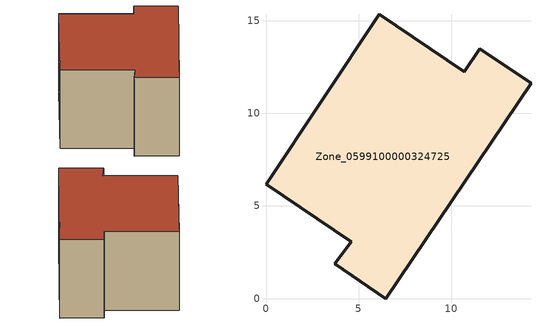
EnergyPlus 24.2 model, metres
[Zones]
Zone_0599100000324725
 floor ground (C_G): 14.31,11.63 6.47,0 3.7,1.87 4.6,3.06 0,6.18 6.11,15.34 10.7,12.24 11.55,13.48 z0.54
 wall outside (C_F): 6.47,0 14.31,11.63 11.55,13.48 10.7,12.24 6.11,15.34 0,6.18 4.6,3.06 3.7,1.87 6.47,0 z0.54:6.81
 roof outside (C_R): 10.7,12.24 6.11,15.34 0,6.18 4.6,3.06 3.7,1.87 6.47,0 14.31,11.63 11.55,13.48 z6.81
[BUILDING]
Pand.0599100000324725: North Axis=0; Terrain=City; Loads Convergence Tolerance Value=0.04; Temperature Convergence Tolerance Value=0.4; Solar Distribution=FullExterior; Maximum Number of Warmup Days=25; Minimum Number of Warmup Days=1
[Site:Location]
Rotterdam.The.Hague.AP_ZH_NLD Design_Conditions: Latitude=51.96; Longitude=4.45; Time Zone=1; Elevation=-4.5
[SITE:GROUNDTEMPERATURE:BUILDINGSURFACE]
18, 18, 18, 18, 18, 18, 18, 18, 18, 18, 18, 18
[MATERIAL] Thermal Absorptance=0.9; Solar Absorptance=0.7; Visible Absorptance=0.7
Name | Roughness | Thickness | Conductivity | Density | Specific Heat
G.TC.1975-1991 | MediumSmooth | 0.15 | 0.288461 | 540 | 1210
F.TC.1975-1991 | Rough | 0.3 | 0.230769 | 1920 | 840
R.TC.1975-1991 | MediumRough | 0.2 | 0.153846 | 1500 | 1000
[CONSTRUCTION]
C_G: G.TC.1975-1991
C_F: F.TC.1975-1991
C_R: R.TC.1975-1991
[ZONE]
Zone_0599100000324725: Type=1; Multiplier=1; Ceiling Height=Autocalculate; Volume=Autocalculate; Floor Area=autocalculate; Part of Total Floor Area=Yes
[ZONEINFILTRATION:DESIGNFLOWRATE]
Infil_Zone_0599100000324725: Zone or ZoneList or Space or SpaceList=Zone_0599100000324725; Schedule=AlwaysOn; Design Flow Rate Calculation Method=Flow/Area; Flow Rate per Floor Area=0.003; Constant Term Coefficient=1; Temperature Term Coefficient=0; Velocity Term Coefficient=0; Velocity Squared Term Coefficient=0
[HVACTEMPLATE:ZONE:IDEALLOADSAIRSYSTEM]
Zone_0599100000324725: Maximum Heating Supply Air Temperature=50; Minimum Cooling Supply Air Temperature=13; Maximum Heating Supply Air Humidity Ratio=0.0156; Minimum Cooling Supply Air Humidity Ratio=0.0077; Heating Limit=NoLimit; Cooling Limit=NoLimit; Dehumidification Control Type=ConstantSensibleHeatRatio; Cooling Sensible Heat Ratio=0.7; Dehumidification Setpoint=60; Humidification Control Type=None; Humidification Setpoint=30; Outdoor Air Method=None; Outdoor Air Flow Rate per Person=0.00944; Outdoor Air Flow Rate per Zone Floor Area=0; Outdoor Air Flow Rate per Zone=0; Demand Controlled Ventilation Type=None; Outdoor Air Economizer Type=NoEconomizer; Heat Recovery Type=None; Sensible Heat Recovery Effectiveness=0.7; Latent Heat Recovery Effectiveness=0.65
[ZONECONTROL:THERMOSTAT]
ThermostatControl_Zone_0599100000324725: Zone or ZoneList=Zone_0599100000324725; Control Type Schedule=DualSetpointControlType; Control 1=Thermostat_Zone_0599100000324725; Temperature Difference Between Cutout And Setpoint=0
[THERMOSTATSETPOINT:DUALSETPOINT]
Thermostat_Zone_0599100000324725: Heating Setpoint Temperature Schedule=HeatingSetpoint_Zone_0599100000324725; Cooling Setpoint Temperature Schedule=CoolingSetpoint_Zone_0599100000324725
[SCHEDULE:COMPACT]
HeatingSetpoint_Zone_0599100000324725: Through: 12/31, For: AllDays, Until: 24:00, 21
CoolingSetpoint_Zone_0599100000324725: Through: 12/31, For: AllDays, Until: 24:00, 24
DualSetpointControlType: Through: 12/31, For: AllDays, Until: 24:00, 4
AlwaysOn: Through: 12/31, For: AllDays, Until: 24:00, 1
